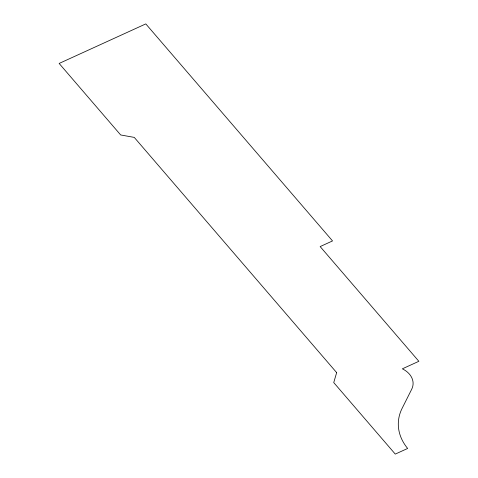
<?xml version="1.0" encoding="UTF-8"?>
<svg xmlns="http://www.w3.org/2000/svg" width="478" height="478" viewBox="0 0 478 478"><rect width="100%" height="100%" fill="white"/><g stroke="black" fill="none" stroke-linecap="round" stroke-linejoin="round"><path stroke-width="0.72" d="M336.655 372.619L333.74 382.585L395.27 454.1L407.65 448.448A62.152 45.822 2.6 0 1 402.1 408.379L411.695 389.253A23.052 16.999 2.6 0 0 402.356 368.825L418.859 361.296L320.152 246.576L332.533 240.93L145.796 23.9L59.141 63.449L120.671 134.963L134.258 137.395L336.655 372.619"/></g></svg>
